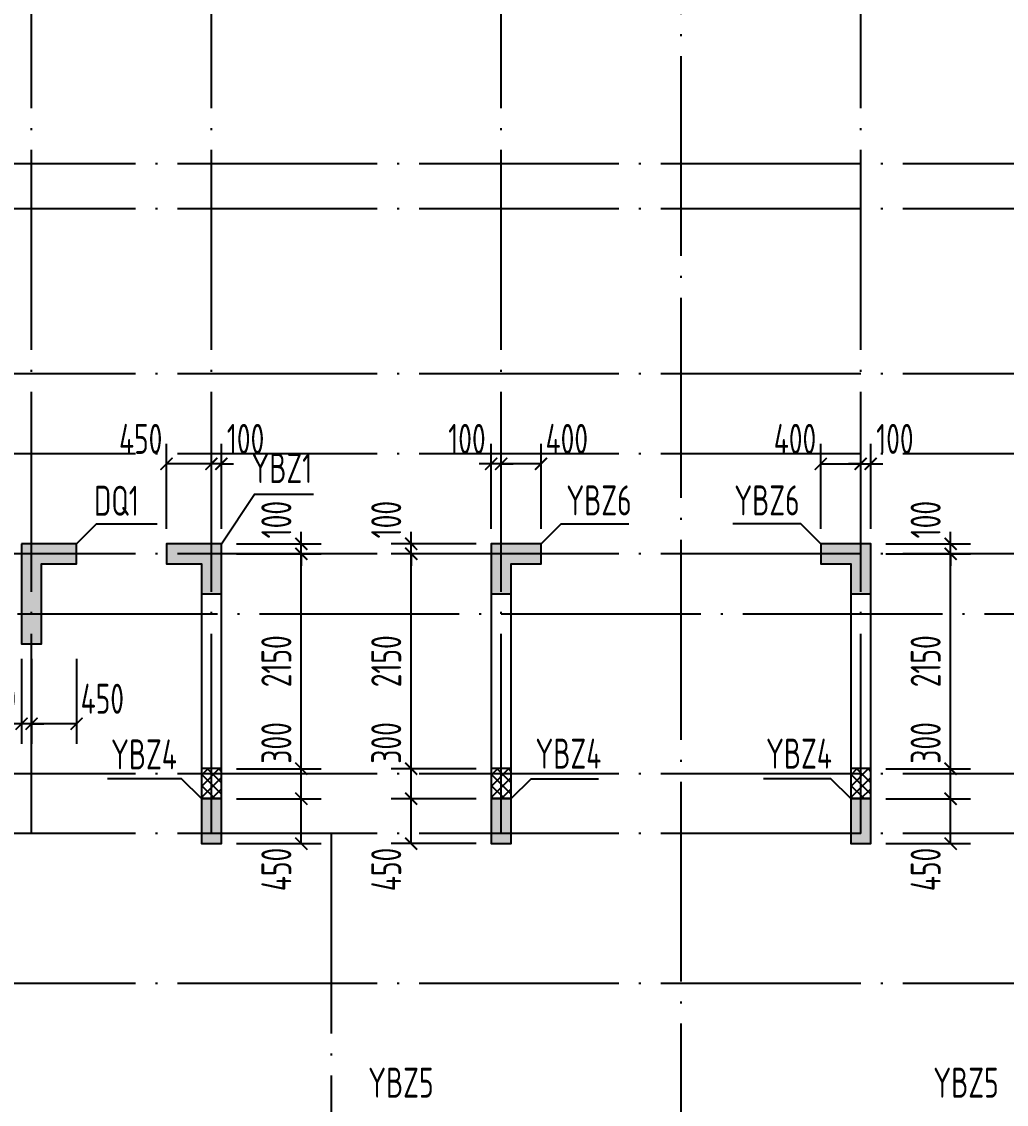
# Model space of a CAD drawing. Extents: x -668857 to 143095, y -247466 to 228182.
# Drawn here: x -308837 to -298979, y 133324 to 144156 of the extents above; entities that cross this region are included whole.
import ezdxf
from ezdxf.enums import TextEntityAlignment as Align

# ---------------------------------------------------------------- set-up
doc = ezdxf.new("R2010")
doc.units = 0
doc.header["$LTSCALE"] = 1000
doc.linetypes.add('DOTE', pattern=[2.42, 2, -0.2, 0.02, -0.2])
doc.layers.get('0').update_dxf_attribs({"linetype": 'CONTINUOUS'})
doc.layers.get('DEFPOINTS').update_dxf_attribs({"linetype": 'CONTINUOUS'})
for name, color, linetype in [('0z-约束构件', 1, 'CONTINUOUS'), ('A-DOTE', 10, 'DOTE'), ('S-Q墙实线', 6, 'CONTINUOUS'), ('S-Q墙标注', 3, 'CONTINUOUS'), ('S-X详图填充', 252, 'CONTINUOUS'), ('S-X详图实线', 4, 'CONTINUOUS'), ('S-Z柱编号', 6, 'CONTINUOUS')]:
    doc.layers.add(name, color=color, linetype=linetype)
doc.layers.add('配箍校核', color=34, linetype='CONTINUOUS', plot=False)
doc.styles.add('TSSD_REIN', font='tssdeng.shx', dxfattribs={"width": 0.7, "height": 300, "bigfont": 'tssdchn.shx'})
doc.styles.add('结构文字', font='zstxt.shx', dxfattribs={"width": 0.7, "bigfont": 'zshz.shx'})
doc.dimstyles.new('STRUCK', dxfattribs={"dimtxt": 400, "dimasz": 121, "dimexe": 200, "dimexo": 150, "dimgap": 115, "dimtad": 1, "dimdec": 0, "dimdsep": 46, "dimtxsty": '结构文字', "dimblk": 'ARCHTICK', "dimcen": 400, "dimclrd": 3, "dimclre": 3, "dimclrt": 7, "dimadec": 0, "dimazin": 0, "dimtfac": 1, "dimtdec": 0, "dimtix": 1, "dimtmove": 2, "dimatfit": 3, "dimldrblk": '_DIMX', "dimfxl": 0, "dimtolj": 1, "dimtzin": 0, "dimarcsym": 0})

# ---------------------------------------------------------------- blocks, each defined once
blk = doc.blocks.new('20210726.16350016')
at = {"layer": 'A-DOTE'}
for p, q in [((23100, 10900), (23100, 21100)), ((24900, 10900), (24900, 21100)), ((27800, 10900), (27800, 21100)), ((29600, 21100), (29600, 3600)), ((31400, 10900), (31400, 21100)), ((55600, 17600), (3600, 17600)), ((55600, 17150), (3600, 17150)), ((55600, 15500), (3600, 15500)), ((55600, 14700), (3600, 14700)), ((55600, 13700), (3600, 13700)), ((3600, 13100.3), (55600, 13100.3)), ((55600, 11500), (3600, 11500)), ((55600, 10900), (3600, 10900)), ((26100, 10900), (26100, 3600)), ((55600, 9400), (3600, 9400))]:
    blk.add_line(p, q, dxfattribs=at)
blk = doc.blocks.new('_ArchTick')
at = {"color": 0, "linetype": 'ByBlock', "const_width": 0.15}
blk.add_lwpolyline([(-0.5, -0.5), (0.5, 0.5)], dxfattribs=at)
blk = doc.blocks.new('*D1578')
at = {"layer": 'DEFPOINTS', "color": 0}
for p in [(-304937, 136382), (-304137, 136382), (-304137, 135932)]:
    blk.add_point(p, dxfattribs=at)
at = {"layer": 'S-Q墙标注', "color": 3, "lineweight": -2}
for p, q in [((-304287, 136382), (-305137, 136382)), ((-304937, 135932), (-304937, 136382)), ((-304287, 135932), (-305137, 135932))]:
    blk.add_line(p, q, dxfattribs=at)
at = {"layer": 'S-Q墙标注', "color": 3, "lineweight": -2, "xscale": 121, "yscale": 121, "zscale": 121}
for p, rotation in [((-304937, 136382), 90), ((-304937, 135932), 270)]:
    blk.add_blockref('_ArchTick', p, dxfattribs=dict(at, rotation=rotation))
at = {"layer": 'S-Q墙标注', "color": 7, "insert": (-305187, 135674), "char_height": 300, "attachment_point": 5, "rotation": 90, "style": 'TSSD_REIN'}
blk.add_mtext('\\A1;450', dxfattribs=at)
blk = doc.blocks.new('_DIMX')
blk.add_line((-150, 0), (150, 0))
at = {"const_width": 50}
blk.add_lwpolyline([(-70, -70), (70, 70)], dxfattribs=at)
blk = doc.blocks.new('*D1579')
at = {"layer": 'DEFPOINTS', "color": 0}
for p in [(-304937, 138932), (-304137, 138932), (-304137, 138832)]:
    blk.add_point(p, dxfattribs=at)
at = {"layer": 'S-Q墙标注', "color": 3, "lineweight": -2}
for p, q in [((-304937, 138932), (-304937, 139053)), ((-304287, 138932), (-305137, 138932)), ((-304937, 138832), (-304937, 138932)), ((-304287, 138832), (-305137, 138832)), ((-304937, 138832), (-304937, 138711))]:
    blk.add_line(p, q, dxfattribs=at)
at = {"layer": 'S-Q墙标注', "color": 3, "lineweight": -2, "xscale": 121, "yscale": 121, "zscale": 121}
for p, rotation in [((-304937, 138932), 270), ((-304937, 138832), 90)]:
    blk.add_blockref('_ArchTick', p, dxfattribs=dict(at, rotation=rotation))
at = {"layer": 'S-Q墙标注', "color": 7, "insert": (-305187, 139174), "char_height": 300, "attachment_point": 5, "rotation": 90, "style": 'TSSD_REIN'}
blk.add_mtext('\\A1;100', dxfattribs=at)
blk = doc.blocks.new('*D1580')
at = {"layer": 'DEFPOINTS', "color": 0}
for p in [(-304037, 139732), (-304037, 138932), (-303637, 138932)]:
    blk.add_point(p, dxfattribs=at)
at = {"layer": 'S-Q墙标注', "color": 3, "lineweight": -2}
for p, q in [((-304037, 139082), (-304037, 139932)), ((-303637, 139082), (-303637, 139932)), ((-303637, 139732), (-304037, 139732))]:
    blk.add_line(p, q, dxfattribs=at)
at = {"layer": 'S-Q墙标注', "color": 3, "lineweight": -2, "xscale": 121, "yscale": 121, "zscale": 121, "rotation": 180}
blk.add_blockref('_ArchTick', (-304037, 139732), dxfattribs=at)
at = {"layer": 'S-Q墙标注', "color": 3, "lineweight": -2, "xscale": 121, "yscale": 121, "zscale": 121}
blk.add_blockref('_ArchTick', (-303637, 139732), dxfattribs=at)
at = {"layer": 'S-Q墙标注', "color": 7, "insert": (-303379, 139982), "char_height": 300, "attachment_point": 5, "style": 'TSSD_REIN'}
blk.add_mtext('\\A1;400', dxfattribs=at)
blk = doc.blocks.new('*D1581')
at = {"layer": 'DEFPOINTS', "color": 0}
for p in [(-304137, 139732), (-304137, 138932), (-304037, 138932)]:
    blk.add_point(p, dxfattribs=at)
at = {"layer": 'S-Q墙标注', "color": 3, "lineweight": -2}
for p, q in [((-304137, 139082), (-304137, 139932)), ((-304037, 139082), (-304037, 139932)), ((-304137, 139732), (-304258, 139732)), ((-304037, 139732), (-304137, 139732)), ((-304037, 139732), (-303916, 139732))]:
    blk.add_line(p, q, dxfattribs=at)
at = {"layer": 'S-Q墙标注', "color": 3, "lineweight": -2, "xscale": 121, "yscale": 121, "zscale": 121}
blk.add_blockref('_ArchTick', (-304137, 139732), dxfattribs=at)
at = {"layer": 'S-Q墙标注', "color": 3, "lineweight": -2, "xscale": 121, "yscale": 121, "zscale": 121, "rotation": 180}
blk.add_blockref('_ArchTick', (-304037, 139732), dxfattribs=at)
at = {"layer": 'S-Q墙标注', "color": 7, "insert": (-304379, 139982), "char_height": 300, "attachment_point": 5, "style": 'TSSD_REIN'}
blk.add_mtext('\\A1;100', dxfattribs=at)
blk = doc.blocks.new('*D1582')
at = {"layer": 'DEFPOINTS', "color": 0}
for p in [(-306837, 136382), (-306037, 136382), (-306837, 135932)]:
    blk.add_point(p, dxfattribs=at)
at = {"layer": 'S-Q墙标注', "color": 3, "lineweight": -2}
for p, q in [((-306687, 136382), (-305837, 136382)), ((-306037, 135932), (-306037, 136382)), ((-306687, 135932), (-305837, 135932))]:
    blk.add_line(p, q, dxfattribs=at)
at = {"layer": 'S-Q墙标注', "color": 3, "lineweight": -2, "xscale": 121, "yscale": 121, "zscale": 121}
for p, rotation in [((-306037, 136382), 90), ((-306037, 135932), 270)]:
    blk.add_blockref('_ArchTick', p, dxfattribs=dict(at, rotation=rotation))
at = {"layer": 'S-Q墙标注', "color": 7, "insert": (-306287, 135674), "char_height": 300, "attachment_point": 5, "rotation": 90, "style": 'TSSD_REIN'}
blk.add_mtext('\\A1;450', dxfattribs=at)
blk = doc.blocks.new('*D1583')
at = {"layer": 'DEFPOINTS', "color": 0}
for p in [(-306837, 138932), (-306037, 138932), (-306837, 138832)]:
    blk.add_point(p, dxfattribs=at)
at = {"layer": 'S-Q墙标注', "color": 3, "lineweight": -2}
for p, q in [((-306037, 138932), (-306037, 139053)), ((-306687, 138932), (-305837, 138932)), ((-306037, 138832), (-306037, 138932)), ((-306687, 138832), (-305837, 138832)), ((-306037, 138832), (-306037, 138711))]:
    blk.add_line(p, q, dxfattribs=at)
at = {"layer": 'S-Q墙标注', "color": 3, "lineweight": -2, "xscale": 121, "yscale": 121, "zscale": 121}
for p, rotation in [((-306037, 138932), 270), ((-306037, 138832), 90)]:
    blk.add_blockref('_ArchTick', p, dxfattribs=dict(at, rotation=rotation))
at = {"layer": 'S-Q墙标注', "color": 7, "insert": (-306287, 139174), "char_height": 300, "attachment_point": 5, "rotation": 90, "style": 'TSSD_REIN'}
blk.add_mtext('\\A1;100', dxfattribs=at)
blk = doc.blocks.new('*D1584')
at = {"layer": 'DEFPOINTS', "color": 0}
for p in [(-306937, 139732), (-306937, 138932), (-306837, 138932)]:
    blk.add_point(p, dxfattribs=at)
at = {"layer": 'S-Q墙标注', "color": 3, "lineweight": -2}
for p, q in [((-306937, 139082), (-306937, 139932)), ((-306837, 139082), (-306837, 139932)), ((-306937, 139732), (-307058, 139732)), ((-306837, 139732), (-306937, 139732)), ((-306837, 139732), (-306716, 139732))]:
    blk.add_line(p, q, dxfattribs=at)
at = {"layer": 'S-Q墙标注', "color": 3, "lineweight": -2, "xscale": 121, "yscale": 121, "zscale": 121}
blk.add_blockref('_ArchTick', (-306937, 139732), dxfattribs=at)
at = {"layer": 'S-Q墙标注', "color": 3, "lineweight": -2, "xscale": 121, "yscale": 121, "zscale": 121, "rotation": 180}
blk.add_blockref('_ArchTick', (-306837, 139732), dxfattribs=at)
at = {"layer": 'S-Q墙标注', "color": 7, "insert": (-306595, 139982), "char_height": 300, "attachment_point": 5, "style": 'TSSD_REIN'}
blk.add_mtext('\\A1;100', dxfattribs=at)
blk = doc.blocks.new('*D1585')
at = {"layer": 'DEFPOINTS', "color": 0}
for p in [(-307387, 139732), (-307387, 138932), (-306937, 138932)]:
    blk.add_point(p, dxfattribs=at)
at = {"layer": 'S-Q墙标注', "color": 3, "lineweight": -2}
for p, q in [((-307387, 139082), (-307387, 139932)), ((-306937, 139082), (-306937, 139932)), ((-306937, 139732), (-307387, 139732))]:
    blk.add_line(p, q, dxfattribs=at)
at = {"layer": 'S-Q墙标注', "color": 3, "lineweight": -2, "xscale": 121, "yscale": 121, "zscale": 121, "rotation": 180}
blk.add_blockref('_ArchTick', (-307387, 139732), dxfattribs=at)
at = {"layer": 'S-Q墙标注', "color": 3, "lineweight": -2, "xscale": 121, "yscale": 121, "zscale": 121}
blk.add_blockref('_ArchTick', (-306937, 139732), dxfattribs=at)
at = {"layer": 'S-Q墙标注', "color": 7, "insert": (-307645, 139982), "char_height": 300, "attachment_point": 5, "style": 'TSSD_REIN'}
blk.add_mtext('\\A1;450', dxfattribs=at)
blk = doc.blocks.new('*D1588')
at = {"layer": 'DEFPOINTS', "color": 0}
for p in [(-308737, 137932), (-308287, 137932), (-308737, 137132)]:
    blk.add_point(p, dxfattribs=at)
at = {"layer": 'S-Q墙标注', "color": 3, "lineweight": -2}
for p, q in [((-308737, 137782), (-308737, 136932)), ((-308287, 137782), (-308287, 136932)), ((-308287, 137132), (-308737, 137132))]:
    blk.add_line(p, q, dxfattribs=at)
at = {"layer": 'S-Q墙标注', "color": 3, "lineweight": -2, "xscale": 121, "yscale": 121, "zscale": 121, "rotation": 180}
blk.add_blockref('_ArchTick', (-308737, 137132), dxfattribs=at)
at = {"layer": 'S-Q墙标注', "color": 3, "lineweight": -2, "xscale": 121, "yscale": 121, "zscale": 121}
blk.add_blockref('_ArchTick', (-308287, 137132), dxfattribs=at)
at = {"layer": 'S-Q墙标注', "color": 7, "insert": (-308029, 137382), "char_height": 300, "attachment_point": 5, "style": 'TSSD_REIN'}
blk.add_mtext('\\A1;450', dxfattribs=at)
blk = doc.blocks.new('*D1589')
at = {"layer": 'DEFPOINTS', "color": 0}
for p in [(-308837, 137932), (-308737, 137932), (-308837, 137132)]:
    blk.add_point(p, dxfattribs=at)
at = {"layer": 'S-Q墙标注', "color": 3, "lineweight": -2}
for p, q in [((-308837, 137782), (-308837, 136932)), ((-308737, 137782), (-308737, 136932)), ((-308837, 137132), (-308958, 137132)), ((-308737, 137132), (-308837, 137132)), ((-308737, 137132), (-308616, 137132))]:
    blk.add_line(p, q, dxfattribs=at)
at = {"layer": 'S-Q墙标注', "color": 3, "lineweight": -2, "xscale": 121, "yscale": 121, "zscale": 121}
blk.add_blockref('_ArchTick', (-308837, 137132), dxfattribs=at)
at = {"layer": 'S-Q墙标注', "color": 3, "lineweight": -2, "xscale": 121, "yscale": 121, "zscale": 121, "rotation": 180}
blk.add_blockref('_ArchTick', (-308737, 137132), dxfattribs=at)
at = {"layer": 'S-Q墙标注', "color": 7, "insert": (-309079, 137382), "char_height": 300, "attachment_point": 5, "style": 'TSSD_REIN'}
blk.add_mtext('\\A1;100', dxfattribs=at)
blk = doc.blocks.new('*D1653')
at = {"layer": 'DEFPOINTS', "color": 0}
for p in [(-300337, 136382), (-299537, 136382), (-300337, 135932)]:
    blk.add_point(p, dxfattribs=at)
at = {"layer": 'S-Q墙标注', "color": 3, "lineweight": -2}
for p, q in [((-300187, 136382), (-299337, 136382)), ((-299537, 135932), (-299537, 136382)), ((-300187, 135932), (-299337, 135932))]:
    blk.add_line(p, q, dxfattribs=at)
at = {"layer": 'S-Q墙标注', "color": 3, "lineweight": -2, "xscale": 121, "yscale": 121, "zscale": 121}
for p, rotation in [((-299537, 136382), 90), ((-299537, 135932), 270)]:
    blk.add_blockref('_ArchTick', p, dxfattribs=dict(at, rotation=rotation))
at = {"layer": 'S-Q墙标注', "color": 7, "insert": (-299787, 135674), "char_height": 300, "attachment_point": 5, "rotation": 90, "style": 'TSSD_REIN'}
blk.add_mtext('\\A1;450', dxfattribs=at)
blk = doc.blocks.new('*D1654')
at = {"layer": 'DEFPOINTS', "color": 0}
for p in [(-300337, 138932), (-299537, 138932), (-300337, 138832)]:
    blk.add_point(p, dxfattribs=at)
at = {"layer": 'S-Q墙标注', "color": 3, "lineweight": -2}
for p, q in [((-299537, 138932), (-299537, 139053)), ((-300187, 138932), (-299337, 138932)), ((-299537, 138832), (-299537, 138932)), ((-300187, 138832), (-299337, 138832)), ((-299537, 138832), (-299537, 138711))]:
    blk.add_line(p, q, dxfattribs=at)
at = {"layer": 'S-Q墙标注', "color": 3, "lineweight": -2, "xscale": 121, "yscale": 121, "zscale": 121}
for p, rotation in [((-299537, 138932), 270), ((-299537, 138832), 90)]:
    blk.add_blockref('_ArchTick', p, dxfattribs=dict(at, rotation=rotation))
at = {"layer": 'S-Q墙标注', "color": 7, "insert": (-299787, 139174), "char_height": 300, "attachment_point": 5, "rotation": 90, "style": 'TSSD_REIN'}
blk.add_mtext('\\A1;100', dxfattribs=at)
blk = doc.blocks.new('*D1655')
at = {"layer": 'DEFPOINTS', "color": 0}
for p in [(-300437, 139732), (-300837, 138932), (-300437, 138932)]:
    blk.add_point(p, dxfattribs=at)
at = {"layer": 'S-Q墙标注', "color": 3, "lineweight": -2}
for p, q in [((-300837, 139082), (-300837, 139932)), ((-300437, 139082), (-300437, 139932)), ((-300837, 139732), (-300437, 139732))]:
    blk.add_line(p, q, dxfattribs=at)
at = {"layer": 'S-Q墙标注', "color": 3, "lineweight": -2, "xscale": 121, "yscale": 121, "zscale": 121, "rotation": 180}
blk.add_blockref('_ArchTick', (-300837, 139732), dxfattribs=at)
at = {"layer": 'S-Q墙标注', "color": 3, "lineweight": -2, "xscale": 121, "yscale": 121, "zscale": 121}
blk.add_blockref('_ArchTick', (-300437, 139732), dxfattribs=at)
at = {"layer": 'S-Q墙标注', "color": 7, "insert": (-301095, 139982), "char_height": 300, "attachment_point": 5, "style": 'TSSD_REIN'}
blk.add_mtext('\\A1;400', dxfattribs=at)
blk = doc.blocks.new('*D1516')
at = {"layer": 'DEFPOINTS', "color": 0}
for p in [(-300337, 139732), (-300437, 138932), (-300337, 138932)]:
    blk.add_point(p, dxfattribs=at)
at = {"layer": 'S-Q墙标注', "color": 3, "lineweight": -2}
for p, q in [((-300437, 139082), (-300437, 139932)), ((-300337, 139082), (-300337, 139932)), ((-300437, 139732), (-300558, 139732)), ((-300437, 139732), (-300337, 139732)), ((-300337, 139732), (-300216, 139732))]:
    blk.add_line(p, q, dxfattribs=at)
at = {"layer": 'S-Q墙标注', "color": 3, "lineweight": -2, "xscale": 121, "yscale": 121, "zscale": 121}
blk.add_blockref('_ArchTick', (-300437, 139732), dxfattribs=at)
at = {"layer": 'S-Q墙标注', "color": 3, "lineweight": -2, "xscale": 121, "yscale": 121, "zscale": 121, "rotation": 180}
blk.add_blockref('_ArchTick', (-300337, 139732), dxfattribs=at)
at = {"layer": 'S-Q墙标注', "color": 7, "insert": (-300095, 139982), "char_height": 300, "attachment_point": 5, "style": 'TSSD_REIN'}
blk.add_mtext('\\A1;100', dxfattribs=at)
blk = doc.blocks.new('20210730.00595579')
at = {"layer": '0z-约束构件'}
h = blk.add_hatch(dxfattribs=at)
h.set_pattern_fill('ANSI37', color=256, scale=25, style=0)
h.set_pattern_definition([(45, (101794.74, -600656.97), (-56.126601, 56.126601), []), (135, (101794.74, -600656.97), (-56.126601, -56.126601), [])])
h.paths.add_polyline_path([(-14335, -181459), (-14335, -181159), (-14135, -181159), (-14135, -181459)])
h = blk.add_hatch(dxfattribs=at)
h.set_pattern_fill('ANSI37', color=256, scale=25, style=0)
h.set_pattern_definition([(45, (104694.74, -600656.97), (-56.126601, 56.126601), []), (135, (104694.74, -600656.97), (-56.126601, -56.126601), [])])
h.paths.add_polyline_path([(-11435, -181459), (-11435, -181159), (-11235, -181159), (-11235, -181459)])
h = blk.add_hatch(dxfattribs=at)
h.set_pattern_fill('ANSI37', color=256, scale=25, style=0)
h.set_pattern_definition([(45, (108294.764, -600656.97), (-56.126601, 56.126601), []), (135, (108294.764, -600656.97), (-56.126601, -56.126601), [])])
h.paths.add_polyline_path([(-7835, -181459), (-7835, -181159), (-7635, -181159), (-7635, -181459)])
for points in [[(-14335, -181459), (-14135, -181459), (-14135, -181159), (-14335, -181159)], [(-11435, -181459), (-11235, -181459), (-11235, -181159), (-11435, -181159)], [(-7835, -181459), (-7635, -181459), (-7635, -181159), (-7835, -181159)]]:
    blk.add_lwpolyline(points, close=True, dxfattribs=at)
blk = doc.blocks.new('*D1506')
at = {"layer": 'DEFPOINTS', "color": 0}
for p in [(-306837, 136682), (-306037, 136682), (-306837, 136382)]:
    blk.add_point(p, dxfattribs=at)
at = {"layer": 'S-Q墙标注', "color": 3, "lineweight": -2}
for p, q in [((-306687, 136682), (-305837, 136682)), ((-306037, 136382), (-306037, 136682)), ((-306687, 136382), (-305837, 136382))]:
    blk.add_line(p, q, dxfattribs=at)
at = {"layer": 'S-Q墙标注', "color": 3, "lineweight": -2, "xscale": 121, "yscale": 121, "zscale": 121}
for p, rotation in [((-306037, 136682), 90), ((-306037, 136382), 270)]:
    blk.add_blockref('_ArchTick', p, dxfattribs=dict(at, rotation=rotation))
at = {"layer": 'S-Q墙标注', "color": 7, "insert": (-306287, 136940), "char_height": 300, "attachment_point": 5, "rotation": 90, "style": 'TSSD_REIN'}
blk.add_mtext('\\A1;300', dxfattribs=at)
blk = doc.blocks.new('*D1507')
at = {"layer": 'DEFPOINTS', "color": 0}
for p in [(-306837, 138832), (-306037, 138832), (-306837, 136682)]:
    blk.add_point(p, dxfattribs=at)
at = {"layer": 'S-Q墙标注', "color": 3, "lineweight": -2}
for p, q in [((-306687, 138832), (-305837, 138832)), ((-306037, 136682), (-306037, 138832)), ((-306687, 136682), (-305837, 136682))]:
    blk.add_line(p, q, dxfattribs=at)
at = {"layer": 'S-Q墙标注', "color": 3, "lineweight": -2, "xscale": 121, "yscale": 121, "zscale": 121}
for p, rotation in [((-306037, 138832), 90), ((-306037, 136682), 270)]:
    blk.add_blockref('_ArchTick', p, dxfattribs=dict(at, rotation=rotation))
at = {"layer": 'S-Q墙标注', "color": 7, "insert": (-306287, 137757), "char_height": 300, "attachment_point": 5, "rotation": 90, "style": 'TSSD_REIN'}
blk.add_mtext('\\A1;2150', dxfattribs=at)
blk = doc.blocks.new('*D1508')
at = {"layer": 'DEFPOINTS', "color": 0}
for p in [(-304937, 136682), (-304137, 136682), (-304137, 136382)]:
    blk.add_point(p, dxfattribs=at)
at = {"layer": 'S-Q墙标注', "color": 3, "lineweight": -2}
for p, q in [((-304287, 136682), (-305137, 136682)), ((-304937, 136382), (-304937, 136682)), ((-304287, 136382), (-305137, 136382))]:
    blk.add_line(p, q, dxfattribs=at)
at = {"layer": 'S-Q墙标注', "color": 3, "lineweight": -2, "xscale": 121, "yscale": 121, "zscale": 121}
for p, rotation in [((-304937, 136682), 90), ((-304937, 136382), 270)]:
    blk.add_blockref('_ArchTick', p, dxfattribs=dict(at, rotation=rotation))
at = {"layer": 'S-Q墙标注', "color": 7, "insert": (-305187, 136940), "char_height": 300, "attachment_point": 5, "rotation": 90, "style": 'TSSD_REIN'}
blk.add_mtext('\\A1;300', dxfattribs=at)
blk = doc.blocks.new('*D1509')
at = {"layer": 'DEFPOINTS', "color": 0}
for p in [(-304937, 138832), (-304137, 138832), (-304137, 136682)]:
    blk.add_point(p, dxfattribs=at)
at = {"layer": 'S-Q墙标注', "color": 3, "lineweight": -2}
for p, q in [((-304287, 138832), (-305137, 138832)), ((-304937, 136682), (-304937, 138832)), ((-304287, 136682), (-305137, 136682))]:
    blk.add_line(p, q, dxfattribs=at)
at = {"layer": 'S-Q墙标注', "color": 3, "lineweight": -2, "xscale": 121, "yscale": 121, "zscale": 121}
for p, rotation in [((-304937, 138832), 90), ((-304937, 136682), 270)]:
    blk.add_blockref('_ArchTick', p, dxfattribs=dict(at, rotation=rotation))
at = {"layer": 'S-Q墙标注', "color": 7, "insert": (-305187, 137757), "char_height": 300, "attachment_point": 5, "rotation": 90, "style": 'TSSD_REIN'}
blk.add_mtext('\\A1;2150', dxfattribs=at)
blk = doc.blocks.new('*D1510')
at = {"layer": 'DEFPOINTS', "color": 0}
for p in [(-300337, 136682), (-299537, 136682), (-300337, 136382)]:
    blk.add_point(p, dxfattribs=at)
at = {"layer": 'S-Q墙标注', "color": 3, "lineweight": -2}
for p, q in [((-300187, 136682), (-299337, 136682)), ((-299537, 136382), (-299537, 136682)), ((-300187, 136382), (-299337, 136382))]:
    blk.add_line(p, q, dxfattribs=at)
at = {"layer": 'S-Q墙标注', "color": 3, "lineweight": -2, "xscale": 121, "yscale": 121, "zscale": 121}
for p, rotation in [((-299537, 136682), 90), ((-299537, 136382), 270)]:
    blk.add_blockref('_ArchTick', p, dxfattribs=dict(at, rotation=rotation))
at = {"layer": 'S-Q墙标注', "color": 7, "insert": (-299787, 136940), "char_height": 300, "attachment_point": 5, "rotation": 90, "style": 'TSSD_REIN'}
blk.add_mtext('\\A1;300', dxfattribs=at)
blk = doc.blocks.new('*D1511')
at = {"layer": 'DEFPOINTS', "color": 0}
for p in [(-300337, 138832), (-299537, 138832), (-300337, 136682)]:
    blk.add_point(p, dxfattribs=at)
at = {"layer": 'S-Q墙标注', "color": 3, "lineweight": -2}
for p, q in [((-300187, 138832), (-299337, 138832)), ((-299537, 136682), (-299537, 138832)), ((-300187, 136682), (-299337, 136682))]:
    blk.add_line(p, q, dxfattribs=at)
at = {"layer": 'S-Q墙标注', "color": 3, "lineweight": -2, "xscale": 121, "yscale": 121, "zscale": 121}
for p, rotation in [((-299537, 138832), 90), ((-299537, 136682), 270)]:
    blk.add_blockref('_ArchTick', p, dxfattribs=dict(at, rotation=rotation))
at = {"layer": 'S-Q墙标注', "color": 7, "insert": (-299787, 137757), "char_height": 300, "attachment_point": 5, "rotation": 90, "style": 'TSSD_REIN'}
blk.add_mtext('\\A1;2150', dxfattribs=at)

msp = doc.modelspace()

# ---------------------------------------------------------------- hatches: boundary and pattern name
at = {"layer": 'S-X详图填充'}
h = msp.add_hatch(color=256, dxfattribs=at)
h.dxf.hatch_style = 1
h.paths.add_polyline_path([(-308836.85, 138932.31), (-308836.85, 137932.31), (-308636.85, 137932.31), (-308636.85, 138732.31), (-308286.94, 138732.31), (-308286.94, 138932.31)])
h = msp.add_hatch(color=256, dxfattribs=at)
h.dxf.hatch_style = 1
h.paths.add_polyline_path([(-307036.86, 138432.31), (-306836.86, 138432.31), (-306836.86, 138932.31), (-307386.86, 138932.31), (-307386.86, 138732.31), (-307036.86, 138732.31)])
h = msp.add_hatch(color=256, dxfattribs=at)
h.dxf.hatch_style = 1
h.paths.add_polyline_path([(-304136.86, 138432.31), (-303936.86, 138432.31), (-303936.86, 138732.31), (-303636.94, 138732.31), (-303636.94, 138932.31), (-304136.86, 138932.31)])
h = msp.add_hatch(color=256, dxfattribs=at)
h.dxf.hatch_style = 1
h.paths.add_polyline_path([(-300536.84, 138432.31), (-300336.84, 138432.31), (-300336.84, 138932.31), (-300836.75, 138932.31), (-300836.75, 138732.31), (-300536.84, 138732.31)])
h = msp.add_hatch(color=256, dxfattribs=at)
h.dxf.hatch_style = 1
h.paths.add_polyline_path([(-306836.86, 136382.31), (-307036.86, 136382.31), (-307036.86, 135932.31), (-306836.86, 135932.31)])
h = msp.add_hatch(color=256, dxfattribs=at)
h.dxf.hatch_style = 1
h.paths.add_polyline_path([(-303936.86, 136382.31), (-304136.86, 136382.31), (-304136.86, 135932.31), (-303936.86, 135932.31)])
h = msp.add_hatch(color=256, dxfattribs=at)
h.dxf.hatch_style = 1
h.paths.add_polyline_path([(-300336.83, 136382.31), (-300536.83, 136382.31), (-300536.83, 135932.31), (-300336.83, 135932.31)])

# ---------------------------------------------------------------- linework, layer by layer
at = {"layer": 'S-Q墙实线'}
for points in [[(-308836.85, 138932.31), (-308836.85, 137932.31), (-308636.85, 137932.31), (-308636.85, 138732.31), (-308286.94, 138732.31), (-308286.94, 138932.31)], [(-306836.86, 138932.31), (-307386.86, 138932.31), (-307386.86, 138732.31), (-307036.86, 138732.31), (-307036.86, 135932.31), (-306836.86, 135932.31)], [(-304136.86, 138932.31), (-304136.86, 135932.31), (-303936.86, 135932.31), (-303936.86, 138732.31), (-303636.94, 138732.31), (-303636.94, 138932.31)], [(-300336.84, 138932.31), (-300836.75, 138932.31), (-300836.75, 138732.31), (-300536.84, 138732.31), (-300536.83, 135932.31), (-300336.83, 135932.31)]]:
    msp.add_lwpolyline(points, close=True, dxfattribs=at)
at = {"layer": 'S-X详图实线'}
for points in [[(-308836.85, 138932.31), (-308836.85, 137932.31), (-308636.85, 137932.31), (-308636.85, 138732.31), (-308286.94, 138732.31), (-308286.94, 138932.31), (-308836.85, 138932.31)], [(-307036.86, 138432.31), (-306836.86, 138432.31), (-306836.86, 138932.31), (-307386.86, 138932.31), (-307386.86, 138732.31), (-307036.86, 138732.31), (-307036.86, 138432.31)], [(-304136.86, 138432.31), (-303936.86, 138432.31), (-303936.86, 138732.31), (-303636.94, 138732.31), (-303636.94, 138932.31), (-304136.86, 138932.31), (-304136.86, 138432.31)], [(-300536.84, 138432.31), (-300336.84, 138432.31), (-300336.84, 138932.31), (-300836.75, 138932.31), (-300836.75, 138732.31), (-300536.84, 138732.31), (-300536.84, 138432.31)], [(-306836.86, 136382.31), (-307036.86, 136382.31), (-307036.86, 135932.31), (-306836.86, 135932.31), (-306836.86, 136382.31)], [(-303936.86, 136382.31), (-304136.86, 136382.31), (-304136.86, 135932.31), (-303936.86, 135932.31), (-303936.86, 136382.31)], [(-300336.83, 136382.31), (-300536.83, 136382.31), (-300536.83, 135932.31), (-300336.83, 135932.31), (-300336.83, 136382.31)]]:
    msp.add_lwpolyline(points, close=True, dxfattribs=at)
at = {"layer": 'S-Z柱编号', "color": 7}
for points in [[(-306836.86, 138932.31), (-306504.42, 139428.94), (-305914.58, 139428.94)], [(-308286.94, 138932.31), (-308086.94, 139132.31), (-307480.93, 139132.31)], [(-303636.94, 138932.31), (-303436.94, 139132.31), (-302757.52, 139132.31)], [(-300836.75, 138932.31), (-301036.75, 139132.31), (-301716.18, 139132.31)], [(-307036.86, 136382.31), (-307236.86, 136582.31), (-307977.19, 136582.31)], [(-303936.86, 136382.31), (-303736.86, 136582.31), (-303063.34, 136582.31)], [(-300536.83, 136382.31), (-300736.83, 136582.31), (-301410.36, 136582.31)]]:
    msp.add_lwpolyline(points, dxfattribs=at)

# ---------------------------------------------------------------- block references
at = {"layer": 'A-DOTE'}
msp.add_blockref('20210726.16350016', (-331836.85, 125132.26), dxfattribs=at)
at = {"layer": '配箍校核'}
msp.add_blockref('20210730.00595579', (-292701.56, 317841.49), dxfattribs=at)

# ---------------------------------------------------------------- texts
at = {"layer": 'S-Z柱编号', "color": 7, "style": 'TSSD_REIN', "width": 0.7}
for s, p in [('YBZ1', (-306536.86, 139450.49)), ('DQ1', (-308111.62, 139123.04)), ('YBZ6', (-303384.59, 139126.48)), ('YBZ6', (-301702.95, 139126.48)), ('YBZ4', (-307942.63, 136585.03)), ('YBZ4', (-303694.01, 136592.9)), ('YBZ4', (-301385.45, 136592.9)), ('YBZ5', (-305368.5, 133300.97)), ('YBZ5', (-299710.96, 133300.97))]:
    msp.add_text(s, height=300, dxfattribs=at).set_placement(p, align=Align.BOTTOM_LEFT)

# ---------------------------------------------------------------- dimensions: what is measured, and where the dimension line sits
at = {"layer": 'S-Q墙标注'}
for base, p1, p2, angle, picture, middle in [((-307386.86, 139732.31), (-306936.85, 138932.31), (-307386.86, 138932.31), 180, '*D1585', (-307644.93, 139982.31)), ((-306936.85, 139732.31), (-306836.86, 138932.31), (-306936.85, 138932.31), 180, '*D1584', (-306594.93, 139982.31)), ((-304136.86, 139732.31), (-304036.85, 138932.31), (-304136.86, 138932.31), 180, '*D1581', (-304378.78, 139982.31)), ((-304036.85, 139732.31), (-303636.94, 138932.31), (-304036.85, 138932.31), 180, '*D1580', (-303378.86, 139982.31)), ((-306036.86, 138932.31), (-306836.86, 138832.31), (-306836.86, 138932.31), 90, '*D1583', (-306286.86, 139174.23)), ((-304936.86, 138932.31), (-304136.86, 138832.31), (-304136.86, 138932.31), 90, '*D1579', (-305186.86, 139174.23)), ((-299536.84, 138932.31), (-300336.84, 138832.31), (-300336.84, 138932.31), 90, '*D1654', (-299786.84, 139174.23)), ((-308836.86, 137132.31), (-308736.85, 137932.31), (-308836.86, 137932.31), 180, '*D1589', (-309078.78, 137382.31)), ((-308736.85, 137132.31), (-308286.94, 137932.31), (-308736.85, 137932.31), 180, '*D1588', (-308028.86, 137382.31)), ((-306036.86, 136682.31), (-306836.86, 136382.31), (-306836.86, 136682.31), 90, '*D1506', (-306286.86, 136940.39)), ((-304936.86, 136682.31), (-304136.86, 136382.31), (-304136.86, 136682.31), 90, '*D1508', (-305186.86, 136940.39)), ((-299536.84, 136682.31), (-300336.84, 136382.31), (-300336.84, 136682.31), 90, '*D1510', (-299786.84, 136940.39)), ((-306036.86, 136382.31), (-306836.86, 135932.31), (-306836.86, 136382.31), 90, '*D1582', (-306286.86, 135674.23)), ((-304936.86, 136382.31), (-304136.86, 135932.31), (-304136.86, 136382.31), 90, '*D1578', (-305186.86, 135674.23)), ((-299536.84, 136382.31), (-300336.84, 135932.31), (-300336.84, 136382.31), 90, '*D1653', (-299786.84, 135674.23))]:
    dim = msp.add_linear_dim(base=base, p1=p1, p2=p2, angle=angle, dimstyle='STRUCK', override={"dimtxt": 300, "dimgap": 100, "dimtxsty": 'TSSD_REIN'}, dxfattribs=at)
    dim.commit()
    dim.dimension.update_dxf_attribs({"geometry": picture, "text_midpoint": middle, "dimtype": 160})
for base, p1, p2, picture, middle in [((-300436.85, 139732.31), (-300836.75, 138932.31), (-300436.85, 138932.31), '*D1655', (-301094.83, 139982.31)), ((-300336.84, 139732.31), (-300436.85, 138932.31), (-300336.84, 138932.31), '*D1516', (-300094.91, 139982.31))]:
    dim = msp.add_linear_dim(base=base, p1=p1, p2=p2, dimstyle='STRUCK', override={"dimtxt": 300, "dimgap": 100, "dimtxsty": 'TSSD_REIN'}, dxfattribs=at)
    dim.commit()
    dim.dimension.update_dxf_attribs({"geometry": picture, "text_midpoint": middle, "dimtype": 160})
for base, p1, p2, picture, middle in [((-306036.86, 138832.31), (-306836.86, 136682.31), (-306836.86, 138832.31), '*D1507', (-306286.86, 137757.31)), ((-304936.86, 138832.31), (-304136.86, 136682.31), (-304136.86, 138832.31), '*D1509', (-305186.86, 137757.31)), ((-299536.84, 138832.31), (-300336.84, 136682.31), (-300336.84, 138832.31), '*D1511', (-299786.84, 137757.31))]:
    dim = msp.add_linear_dim(base=base, p1=p1, p2=p2, angle=90, dimstyle='STRUCK', override={"dimtxt": 300, "dimgap": 100, "dimtxsty": 'TSSD_REIN'}, dxfattribs=at)
    dim.commit()
    dim.dimension.update_dxf_attribs({"geometry": picture, "text_midpoint": middle})

doc.saveas('drawing.dxf')
